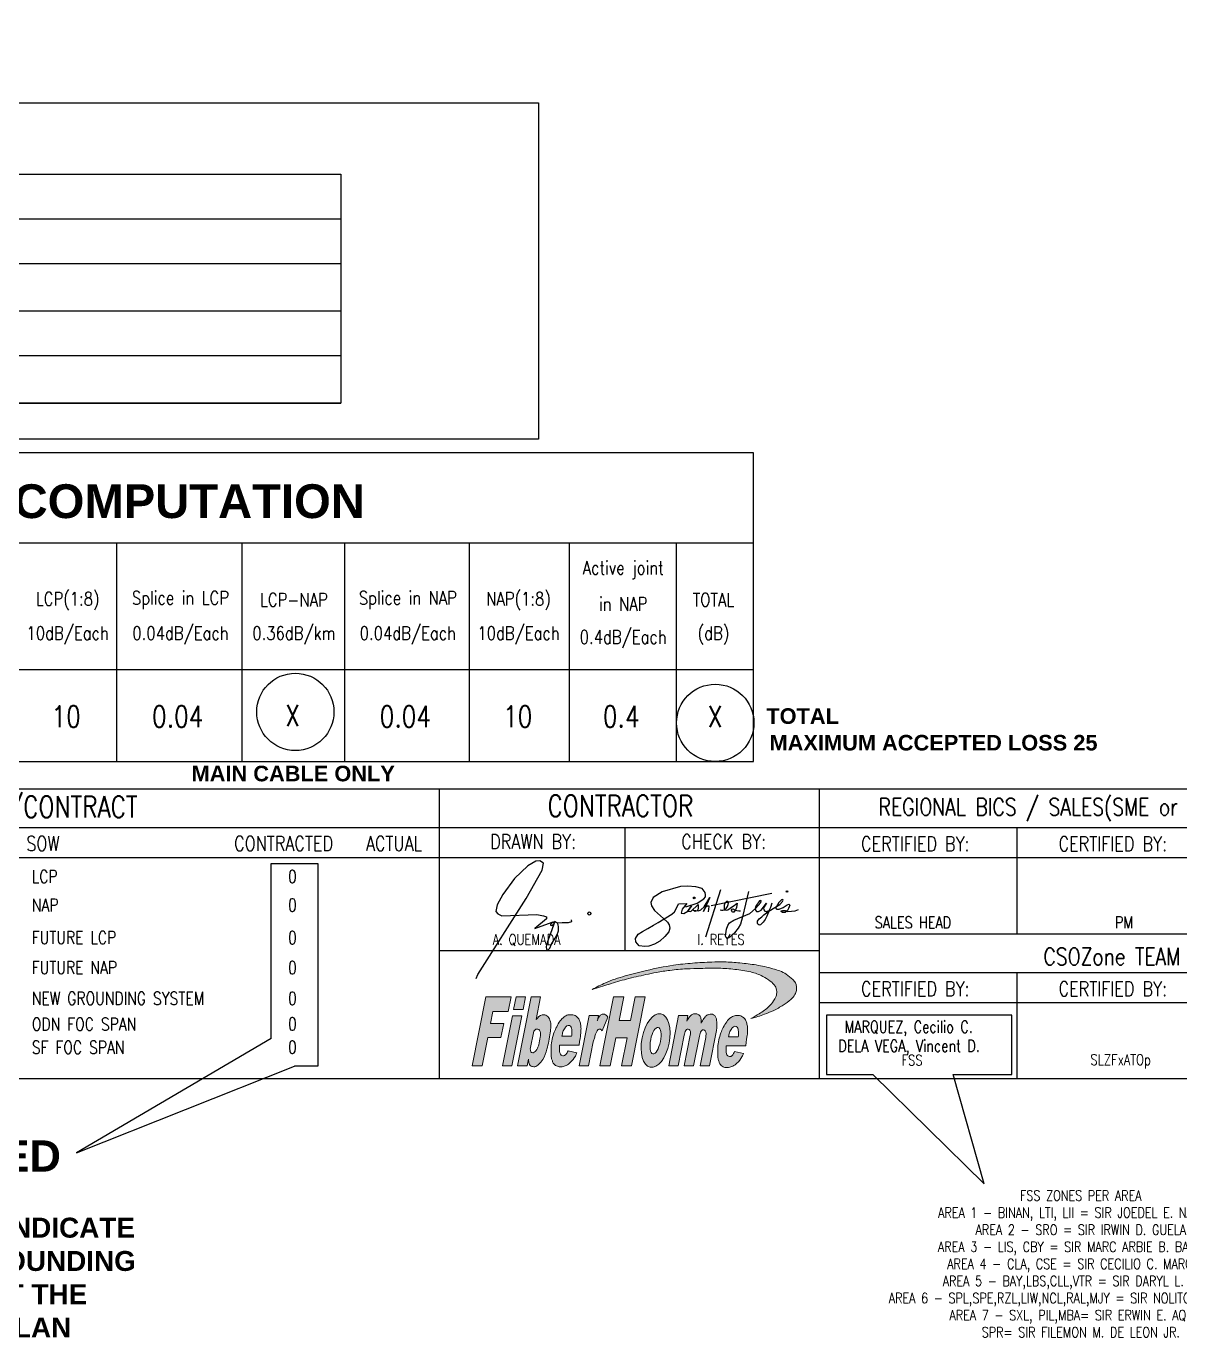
# Model space of a CAD drawing. Extents: x -663610 to -207124, y 70878 to 297551.
# Drawn here: x -265071.1 to -264689, y 81399.4 to 81833.9 of the extents above; entities that cross this region are included whole.
import ezdxf
from ezdxf.enums import TextEntityAlignment as Align

# ---------------------------------------------------------------- set-up
doc = ezdxf.new("R2010")
doc.units = 0
doc.header["$LTSCALE"] = 0.3
doc.linetypes.add('DASH', pattern=[0.35, 0.25, -0.1])
doc.layers.get('0').update_dxf_attribs({"linetype": 'CONTINUOUS'})
for name, color, linetype in [('BASEMAP', 7, 'CONTINUOUS'), ('NAP #', 3, 'CONTINUOUS'), ('NAP-F.core used', 1, 'CONTINUOUS'), ('NOTES', 2, 'CONTINUOUS'), ('Per page (Future LCP)', 7, 'CONTINUOUS'), ('Per page (Future NAP)', 7, 'CONTINUOUS'), ('Per page (Grounding)', 7, 'CONTINUOUS'), ('Per page (LCP)', 7, 'CONTINUOUS'), ('Per page (NAP)', 7, 'CONTINUOUS'), ('Per page (ODN FOC span)', 7, 'CONTINUOUS'), ('Per page (SF FOC span)', 7, 'CONTINUOUS'), ('Print', 7, 'CONTINUOUS')]:
    doc.layers.add(name, color=color, linetype=linetype)
doc.styles.add('ROMANS', font='ROMANS.SHX', dxfattribs={"width": 0.8, "height": 2})
doc.styles.add('WMF-Arial Unicode MS0', font='')
doc.styles.get('WMF-Arial Unicode MS0').set_extended_font_data('Arial Unicode MS', bold=True)

# ---------------------------------------------------------------- blocks, each defined once
blk = doc.blocks.new('new FH logo')
at = {"lineweight": 0, "ltscale": 0.3}
h = blk.add_hatch(color=20, dxfattribs=at)
edge = h.paths.add_edge_path()
edge.add_spline(control_points=[(31527258.11, 3771242.73), (31527258.89, 3771242.91), (31527260.15, 3771243.36), (31527262, 3771244.05), (31527263.47, 3771244.94), (31527264.74, 3771245.79), (31527265.51, 3771246.64), (31527265.79, 3771247.46), (31527265.8, 3771248.14), (31527265.64, 3771248.82), (31527264.97, 3771249.46), (31527263.84, 3771250.49), (31527261.66, 3771251.18), (31527259.06, 3771251.8), (31527256.31, 3771252.08), (31527253.82, 3771252.31), (31527251.15, 3771252.24), (31527248.3, 3771252.08), (31527244.61, 3771251.69), (31527240.83, 3771250.91), (31527237.01, 3771249.95), (31527233.91, 3771248.97), (31527232.15, 3771248.02), (31527231.42, 3771247.63)], knot_values=[0, 0, 0, 0, 3.493341, 5.830224, 8.63185, 10.986874, 12.525834, 13.582978, 14.67754, 15.485978, 16.55739, 18.628179, 22.148149, 26.320741, 30.377705, 34.244564, 37.265733, 42.036848, 46.76885, 53.490698, 58.907287, 64.043548, 67.652792, 67.652792, 67.652792, 67.652792], degree=3, periodic=0)
edge.add_spline(control_points=[(31527231.42, 3771247.63), (31527232.36, 3771247.91), (31527234.29, 3771248.49), (31527237.26, 3771249.45), (31527239.96, 3771250), (31527242.37, 3771250.54), (31527244.67, 3771250.87), (31527247.15, 3771251.13), (31527249.89, 3771251.15), (31527252.59, 3771251.27), (31527255.41, 3771251.02), (31527257.91, 3771250.69), (31527259.95, 3771249.99), (31527261.28, 3771249.11), (31527262.24, 3771248.31), (31527262.5, 3771247.33), (31527262.39, 3771246.43), (31527261.86, 3771245.6), (31527261.01, 3771244.52), (31527259.64, 3771243.61), (31527258.59, 3771242.97), (31527258.1, 3771242.73)], knot_values=[0, 0, 0, 0, 4.28823, 8.807913, 13.673121, 16.317808, 19.659604, 23.821358, 27.222577, 31.666708, 35.641324, 39.595165, 42.731936, 44.946508, 46.601623, 48.010296, 49.189552, 50.495453, 52.243503, 55.209418, 57.599332, 57.599332, 57.599332, 57.599332], degree=3, periodic=0)
for points in [[(31527214.34, 3771241.89), (31527214.73, 3771243.9), (31527217.3, 3771243.9), (31527217.79, 3771246.4), (31527213.51, 3771246.4), (31527211.22, 3771234.79), (31527212.94, 3771234.79), (31527213.88, 3771239.57), (31527216.08, 3771239.57), (31527216.54, 3771241.89)], [(31527235.95, 3771242.38), (31527236.74, 3771246.4), (31527234.99, 3771246.4), (31527232.7, 3771234.79), (31527234.46, 3771234.79), (31527235.38, 3771239.47), (31527237.29, 3771239.47), (31527236.37, 3771234.79), (31527238.02, 3771234.79), (31527240.31, 3771246.4), (31527238.66, 3771246.4), (31527237.87, 3771242.38)]]:
    blk.add_hatch(color=160, dxfattribs=at).paths.add_polyline_path(points)
h = blk.add_hatch(color=160, dxfattribs=at)
h.paths.add_polyline_path([(31527216.33, 3771234.79), (31527217.93, 3771234.79), (31527219.58, 3771243.19), (31527217.99, 3771243.19)])
h.paths.add_polyline_path([(31527218.2, 3771244.25), (31527219.79, 3771244.25), (31527220.22, 3771246.4), (31527218.62, 3771246.4)])
h = blk.add_hatch(color=160, dxfattribs=at)
edge = h.paths.add_edge_path()
edge.add_line((31527221.99, 3771242.55), (31527222.75, 3771246.4))
edge.add_line((31527222.75, 3771246.4), (31527221.15, 3771246.4))
edge.add_line((31527221.15, 3771246.4), (31527218.86, 3771234.79))
edge.add_line((31527218.86, 3771234.79), (31527220.46, 3771234.79))
edge.add_line((31527220.46, 3771234.79), (31527220.68, 3771235.89))
edge.add_spline(control_points=[(31527220.68, 3771235.89), (31527220.66, 3771235.73), (31527220.77, 3771235.33), (31527220.94, 3771234.72), (31527221.43, 3771234.65), (31527221.91, 3771234.55), (31527222.54, 3771235.08), (31527223.3, 3771236.02), (31527223.95, 3771237.87), (31527224.31, 3771240.08), (31527224.59, 3771242.07), (31527223.93, 3771243.29), (31527222.79, 3771243.5), (31527222.3, 3771242.91), (31527221.99, 3771242.55)], knot_values=[0, 0, 0, 0, 0.497057, 1.274783, 1.553706, 1.922049, 2.718195, 3.73966, 5.627687, 8.435308, 10.560173, 11.476601, 12.264033, 13.582764, 13.582764, 13.582764, 13.582764], degree=3, periodic=0)
edge = h.paths.add_edge_path(flags=16)
edge.add_spline(control_points=[(31527221.61, 3771240.6), (31527221.75, 3771240.77), (31527221.97, 3771241.04), (31527222.49, 3771240.94), (31527222.79, 3771240.39), (31527222.67, 3771239.48), (31527222.5, 3771238.47), (31527222.2, 3771237.63), (31527221.86, 3771237.2), (31527221.57, 3771236.96), (31527221.35, 3771237), (31527221.13, 3771237.03), (31527221.05, 3771237.31), (31527221, 3771237.49), (31527221.01, 3771237.57)], knot_values=[0, 0, 0, 0, 0.602303, 0.961372, 1.379264, 2.348202, 3.628477, 4.489417, 4.955205, 5.318248, 5.486212, 5.613401, 5.968044, 6.194702, 6.194702, 6.194702, 6.194702], degree=3, periodic=0)
edge.add_line((31527221.01, 3771237.57), (31527221.61, 3771240.6))
h = blk.add_hatch(color=160, dxfattribs=at)
edge = h.paths.add_edge_path()
edge.add_spline(control_points=[(31527229.21, 3771238.26), (31527229.48, 3771240.08), (31527229.53, 3771240.61), (31527229.55, 3771241.39), (31527229.4, 3771242.07), (31527229.19, 3771242.7), (31527228.8, 3771243.09), (31527228.37, 3771243.34), (31527227.89, 3771243.39), (31527227.29, 3771243.38), (31527226.6, 3771243), (31527225.96, 3771242.31), (31527225.45, 3771241.4), (31527224.97, 3771240.38), (31527224.67, 3771239.25), (31527224.48, 3771238.08), (31527224.5, 3771237.02), (31527224.52, 3771236.2), (31527224.71, 3771235.6), (31527224.89, 3771235.13), (31527225.31, 3771234.78), (31527225.81, 3771234.6), (31527226.44, 3771234.61), (31527227.11, 3771234.83), (31527227.89, 3771235.44), (31527228.48, 3771236.19), (31527228.78, 3771236.79), (31527228.85, 3771236.98)], knot_values=[0.039619, 0.039619, 0.039619, 0.039619, 1.227178, 2.402564, 3.410085, 4.304108, 5.233089, 5.76701, 6.438226, 7.326101, 8.368022, 9.771169, 11.424365, 12.904114, 14.686251, 16.538873, 18.063959, 19.319385, 20.089102, 20.846194, 21.467943, 22.414091, 23.093397, 24.19742, 25.417281, 27.418241, 28.316762, 28.316762, 28.316762, 28.316762], degree=3, periodic=0)
edge.add_line((31527228.85, 3771236.98), (31527227.35, 3771237.29))
edge.add_spline(control_points=[(31527227.35, 3771237.29), (31527227.29, 3771237.18), (31527227.17, 3771236.91), (31527226.96, 3771236.61), (31527226.69, 3771236.47), (31527226.46, 3771236.46), (31527226.14, 3771236.59), (31527225.93, 3771236.98), (31527225.92, 3771237.56), (31527225.92, 3771238), (31527225.93, 3771238.26)], knot_values=[0.007512, 0.007512, 0.007512, 0.007512, 0.540647, 1.317228, 1.515308, 1.878947, 2.29791, 2.931047, 3.678598, 4.843717, 4.843717, 4.843717, 4.843717], degree=3, periodic=0)
edge.add_line((31527225.93, 3771238.26), (31527229.21, 3771238.26))
edge = h.paths.add_edge_path(flags=16)
edge.add_spline(control_points=[(31527226.33, 3771239.78), (31527226.37, 3771240.02), (31527226.46, 3771240.52), (31527226.77, 3771241.09), (31527227.13, 3771241.54), (31527227.62, 3771241.61), (31527227.93, 3771241.29), (31527227.97, 3771240.88), (31527228.02, 3771240.39), (31527227.99, 3771240.01), (31527227.96, 3771239.78)], knot_values=[0, 0, 0, 0, 1.043694, 2.212668, 2.855693, 3.490592, 4.071145, 4.600994, 5.246736, 6.254427, 6.254427, 6.254427, 6.254427], degree=3, periodic=0)
edge.add_line((31527227.96, 3771239.78), (31527226.33, 3771239.78))
h = blk.add_hatch(color=160, dxfattribs=at)
edge = h.paths.add_edge_path()
edge.add_spline(control_points=[(31527234.03, 3771242.98), (31527234.01, 3771243.01), (31527233.86, 3771243.19), (31527233.59, 3771243.49), (31527233.05, 3771243.48), (31527232.61, 3771243.09), (31527232.35, 3771242.7), (31527232.29, 3771242.42)], knot_values=[0.073393, 0.073393, 0.073393, 0.073393, 0.224714, 1.101763, 1.674209, 2.378928, 3.622498, 3.622498, 3.622498, 3.622498], degree=3, periodic=0)
edge.add_spline(control_points=[(31527232.28, 3771242.37), (31527232.28, 3771242.39), (31527232.28, 3771242.41), (31527232.29, 3771242.42)], knot_values=[0, 0, 0, 0, 0.073393, 0.073393, 0.073393, 0.073393], degree=3, periodic=0)
edge.add_line((31527232.29, 3771242.42), (31527232.45, 3771243.26))
edge.add_line((31527232.45, 3771243.26), (31527230.91, 3771243.26))
edge.add_line((31527230.91, 3771243.26), (31527229.24, 3771234.79))
edge.add_line((31527229.24, 3771234.79), (31527230.78, 3771234.79))
edge.add_line((31527230.78, 3771234.79), (31527231.58, 3771238.81))
edge.add_spline(control_points=[(31527231.58, 3771238.81), (31527231.63, 3771239.03), (31527231.8, 3771239.45), (31527231.96, 3771240.05), (31527232.15, 3771240.5), (31527232.32, 3771240.81), (31527232.55, 3771240.94), (31527232.76, 3771240.95), (31527232.96, 3771240.86), (31527233.04, 3771240.74), (31527233.07, 3771240.65)], knot_values=[0, 0, 0, 0, 0.967622, 1.990874, 2.688701, 3.15205, 3.452163, 3.809574, 4.019941, 4.40627, 4.40627, 4.40627, 4.40627], degree=3, periodic=0)
edge.add_line((31527233.07, 3771240.65), (31527234.03, 3771242.98))
h = blk.add_hatch(color=160, dxfattribs=at)
edge = h.paths.add_edge_path()
edge.add_ellipse((31527242.07, 3771239.02), major_axis=(-0.89, -4.49), ratio=0.506466, start_angle=0, end_angle=360)
edge = h.paths.add_edge_path(flags=16)
edge.add_ellipse((31527242.07, 3771239.02), major_axis=(-0.44, -2.23), ratio=0.365028, start_angle=0, end_angle=360)
h = blk.add_hatch(color=160, dxfattribs=at)
edge = h.paths.add_edge_path()
edge.add_spline(control_points=[(31527249.74, 3771241.94), (31527249.75, 3771242.22), (31527249.77, 3771242.65), (31527249.56, 3771243.19), (31527249.2, 3771243.49), (31527248.73, 3771243.59), (31527248.18, 3771243.45), (31527247.75, 3771242.95), (31527247.41, 3771242.58), (31527247.33, 3771242.31)], knot_values=[0, 0, 0, 0, 0.816872, 1.307081, 1.659803, 2.179381, 2.674159, 3.277347, 4.124936, 4.124936, 4.124936, 4.124936], degree=3, periodic=0)
edge.add_line((31527247.33, 3771242.31), (31527247.51, 3771243.24))
edge.add_line((31527247.51, 3771243.24), (31527245.96, 3771243.24))
edge.add_line((31527245.96, 3771243.24), (31527244.3, 3771234.79))
edge.add_line((31527244.3, 3771234.79), (31527245.85, 3771234.79))
edge.add_line((31527245.85, 3771234.79), (31527246.86, 3771239.91))
edge.add_spline(control_points=[(31527246.86, 3771239.91), (31527246.94, 3771240.19), (31527247.01, 3771240.6), (31527247.39, 3771240.99), (31527247.69, 3771240.94), (31527247.94, 3771240.73), (31527247.94, 3771240.34), (31527247.93, 3771240.06), (31527247.92, 3771239.92)], knot_values=[0, 0, 0, 0, 0.892288, 1.199529, 1.508996, 1.698501, 2.133414, 2.556092, 2.556092, 2.556092, 2.556092], degree=3, periodic=0)
edge.add_line((31527247.92, 3771239.92), (31527246.91, 3771234.79))
edge.add_line((31527246.91, 3771234.79), (31527248.46, 3771234.79))
edge.add_line((31527248.46, 3771234.79), (31527249.44, 3771239.78))
edge.add_spline(control_points=[(31527249.44, 3771239.78), (31527249.52, 3771240.06), (31527249.6, 3771240.47), (31527249.97, 3771240.86), (31527250.28, 3771240.81), (31527250.52, 3771240.59), (31527250.63, 3771240.13), (31527250.52, 3771239.78), (31527250.51, 3771239.56)], knot_values=[0, 0, 0, 0, 0.892288, 1.199529, 1.508996, 1.698501, 2.161195, 2.802313, 2.802313, 2.802313, 2.802313], degree=3, periodic=0)
edge.add_line((31527250.51, 3771239.56), (31527249.57, 3771234.79))
edge.add_line((31527249.57, 3771234.79), (31527251.17, 3771234.79))
edge.add_line((31527251.17, 3771234.79), (31527252.34, 3771240.74))
edge.add_spline(control_points=[(31527252.34, 3771240.74), (31527252.36, 3771241.34), (31527252.45, 3771242.11), (31527252.22, 3771243.03), (31527251.88, 3771243.4), (31527251.44, 3771243.49), (31527251.01, 3771243.44), (31527250.55, 3771243.22), (31527250.16, 3771242.65), (31527249.85, 3771242.24), (31527249.74, 3771241.94)], knot_values=[0, 0, 0, 0, 1.79184, 2.305867, 2.802297, 3.196475, 3.604745, 4.083067, 4.67973, 5.621086, 5.621086, 5.621086, 5.621086], degree=3, periodic=0)
h = blk.add_hatch(color=160, dxfattribs=at)
edge = h.paths.add_edge_path()
edge.add_spline(control_points=[(31527257.23, 3771238.13), (31527257.51, 3771239.94), (31527257.56, 3771240.48), (31527257.57, 3771241.25), (31527257.43, 3771241.94), (31527257.21, 3771242.57), (31527256.82, 3771242.95), (31527256.4, 3771243.21), (31527255.91, 3771243.26), (31527255.31, 3771243.25), (31527254.62, 3771242.87), (31527253.98, 3771242.17), (31527253.47, 3771241.27), (31527253, 3771240.25), (31527252.69, 3771239.11), (31527252.51, 3771237.95), (31527252.52, 3771236.89), (31527252.55, 3771236.07), (31527252.74, 3771235.46), (31527252.92, 3771235), (31527253.33, 3771234.64), (31527253.83, 3771234.47), (31527254.46, 3771234.48), (31527255.13, 3771234.7), (31527255.92, 3771235.31), (31527256.5, 3771236.06), (31527256.8, 3771236.66), (31527256.87, 3771236.85)], knot_values=[0.039619, 0.039619, 0.039619, 0.039619, 1.227178, 2.402564, 3.410085, 4.304108, 5.233089, 5.76701, 6.438226, 7.326101, 8.368022, 9.771169, 11.424365, 12.904114, 14.686251, 16.538873, 18.063959, 19.319385, 20.089102, 20.846194, 21.467943, 22.414091, 23.093397, 24.19742, 25.417281, 27.418241, 28.316762, 28.316762, 28.316762, 28.316762], degree=3, periodic=0)
edge.add_line((31527256.87, 3771236.85), (31527255.37, 3771237.16))
edge.add_spline(control_points=[(31527255.37, 3771237.16), (31527255.32, 3771237.05), (31527255.19, 3771236.78), (31527254.99, 3771236.48), (31527254.71, 3771236.34), (31527254.48, 3771236.33), (31527254.16, 3771236.45), (31527253.95, 3771236.84), (31527253.94, 3771237.43), (31527253.94, 3771237.86), (31527253.96, 3771238.13)], knot_values=[0.007512, 0.007512, 0.007512, 0.007512, 0.540647, 1.317228, 1.515308, 1.878947, 2.29791, 2.931047, 3.678598, 4.843717, 4.843717, 4.843717, 4.843717], degree=3, periodic=0)
edge.add_line((31527253.96, 3771238.13), (31527257.23, 3771238.13))
edge = h.paths.add_edge_path(flags=16)
edge.add_spline(control_points=[(31527254.35, 3771239.65), (31527254.39, 3771239.88), (31527254.48, 3771240.38), (31527254.8, 3771240.96), (31527255.16, 3771241.41), (31527255.64, 3771241.48), (31527255.95, 3771241.15), (31527255.99, 3771240.75), (31527256.04, 3771240.25), (31527256.01, 3771239.88), (31527255.99, 3771239.65)], knot_values=[0, 0, 0, 0, 1.043694, 2.212668, 2.855693, 3.490592, 4.071145, 4.600994, 5.246736, 6.254427, 6.254427, 6.254427, 6.254427], degree=3, periodic=0)
edge.add_line((31527255.99, 3771239.65), (31527254.35, 3771239.65))
at = {"color": 160, "lineweight": 0, "ltscale": 0.3}
for points in [[(31527213.51, 3771246.4), (31527211.22, 3771234.79)], [(31527217.79, 3771246.4), (31527217.3, 3771243.9)], [(31527218.62, 3771246.4), (31527218.2, 3771244.25)], [(31527221.15, 3771246.4), (31527218.86, 3771234.79)], [(31527220.22, 3771246.4), (31527219.79, 3771244.25)], [(31527222.75, 3771246.4), (31527221.99, 3771242.55)], [(31527234.99, 3771246.4), (31527232.7, 3771234.79)], [(31527236.74, 3771246.4), (31527235.95, 3771242.38)], [(31527238.66, 3771246.4), (31527237.87, 3771242.38)], [(31527240.31, 3771246.4), (31527238.02, 3771234.79)], [(31527214.73, 3771243.9), (31527214.34, 3771241.89)], [(31527214.73, 3771243.9), (31527217.3, 3771243.9)], [(31527217.99, 3771243.19), (31527216.33, 3771234.79)], [(31527219.58, 3771243.19), (31527217.93, 3771234.79)], [(31527217.99, 3771243.19), (31527219.58, 3771243.19)], [(31527218.2, 3771244.25), (31527219.79, 3771244.25)], [(31527230.91, 3771243.26), (31527229.24, 3771234.79)], [(31527230.91, 3771243.26), (31527232.45, 3771243.26)], [(31527232.45, 3771243.26), (31527232.29, 3771242.42)], [(31527234.03, 3771242.98), (31527233.07, 3771240.65)], [(31527245.96, 3771243.24), (31527244.3, 3771234.79)], [(31527245.96, 3771243.24), (31527247.51, 3771243.24)], [(31527247.51, 3771243.24), (31527247.33, 3771242.31)], [(31527214.34, 3771241.89), (31527216.54, 3771241.89)], [(31527216.54, 3771241.89), (31527216.08, 3771239.57)], [(31527235.95, 3771242.38), (31527237.87, 3771242.38)], [(31527213.88, 3771239.57), (31527212.94, 3771234.79)], [(31527213.88, 3771239.57), (31527216.08, 3771239.57)], [(31527221.6, 3771240.6), (31527221.01, 3771237.57)], [(31527226.33, 3771239.78), (31527227.96, 3771239.78)], [(31527231.58, 3771238.81), (31527230.78, 3771234.79)], [(31527235.38, 3771239.47), (31527234.46, 3771234.79)], [(31527235.38, 3771239.47), (31527237.29, 3771239.47)], [(31527237.29, 3771239.47), (31527236.37, 3771234.79)], [(31527246.86, 3771239.91), (31527245.85, 3771234.79)], [(31527247.92, 3771239.92), (31527246.91, 3771234.79)], [(31527249.44, 3771239.78), (31527248.46, 3771234.79)], [(31527250.51, 3771239.56), (31527249.57, 3771234.79)], [(31527252.34, 3771240.74), (31527251.17, 3771234.79)], [(31527254.35, 3771239.65), (31527255.99, 3771239.65)], [(31527225.93, 3771238.26), (31527229.21, 3771238.26)], [(31527227.35, 3771237.29), (31527228.85, 3771236.98)], [(31527253.96, 3771238.13), (31527257.23, 3771238.13)], [(31527255.37, 3771237.16), (31527256.87, 3771236.85)], [(31527211.22, 3771234.79), (31527212.94, 3771234.79)], [(31527216.33, 3771234.79), (31527217.93, 3771234.79)], [(31527218.86, 3771234.79), (31527220.46, 3771234.79)], [(31527220.68, 3771235.89), (31527220.46, 3771234.79)], [(31527229.24, 3771234.79), (31527230.78, 3771234.79)], [(31527232.7, 3771234.79), (31527234.46, 3771234.79)], [(31527236.37, 3771234.79), (31527238.02, 3771234.79)], [(31527244.3, 3771234.79), (31527245.85, 3771234.79)], [(31527246.91, 3771234.79), (31527248.46, 3771234.79)], [(31527249.57, 3771234.79), (31527251.17, 3771234.79)]]:
    blk.add_lwpolyline(points, dxfattribs=at)
at = {"color": 5, "lineweight": 0, "ltscale": 0.3}
for points in [[(31527213.51, 3771246.4), (31527217.79, 3771246.4)], [(31527218.62, 3771246.4), (31527220.22, 3771246.4)], [(31527221.15, 3771246.4), (31527222.75, 3771246.4)], [(31527234.99, 3771246.4), (31527236.74, 3771246.4)], [(31527238.66, 3771246.4), (31527240.31, 3771246.4)]]:
    blk.add_lwpolyline(points, dxfattribs=at)
at = {"color": 160, "lineweight": 0, "ltscale": 0.3}
for major_axis, ratio in [((-0.89, -4.49), 0.506466), ((-0.44, -2.23), 0.365028)]:
    blk.add_ellipse((31527242.07, 3771239.02), major_axis=major_axis, ratio=ratio, dxfattribs=at)
at = {"color": 20, "lineweight": 0, "ltscale": 0.3}
for points, knots in [([(31527231.42, 3771247.63), (31527232.15, 3771248.02), (31527233.91, 3771248.97), (31527237.01, 3771249.95), (31527240.83, 3771250.91), (31527244.61, 3771251.69), (31527248.3, 3771252.08), (31527251.15, 3771252.24), (31527253.82, 3771252.31), (31527256.31, 3771252.08), (31527259.06, 3771251.8), (31527261.66, 3771251.18), (31527263.84, 3771250.49), (31527264.97, 3771249.46), (31527265.64, 3771248.82), (31527265.8, 3771248.14), (31527265.79, 3771247.46), (31527265.51, 3771246.64), (31527264.74, 3771245.79), (31527263.47, 3771244.94), (31527262, 3771244.05), (31527260.15, 3771243.36), (31527258.89, 3771242.91), (31527258.11, 3771242.73)], [0, 0, 0, 0, 3.609243, 8.745504, 14.162094, 20.883942, 25.615944, 30.387058, 33.408228, 37.275087, 41.332051, 45.504643, 49.024613, 51.095402, 52.166813, 52.975252, 54.069813, 55.126958, 56.665918, 59.020941, 61.822567, 64.15945, 67.652792, 67.652792, 67.652792, 67.652792]), ([(31527231.42, 3771247.63), (31527232.36, 3771247.91), (31527234.29, 3771248.49), (31527237.26, 3771249.45), (31527239.96, 3771250), (31527242.37, 3771250.54), (31527244.67, 3771250.87), (31527247.15, 3771251.13), (31527249.89, 3771251.15), (31527252.59, 3771251.27), (31527255.41, 3771251.02), (31527257.91, 3771250.69), (31527259.95, 3771249.99), (31527261.28, 3771249.11), (31527262.24, 3771248.31), (31527262.5, 3771247.33), (31527262.39, 3771246.43), (31527261.86, 3771245.6), (31527261.01, 3771244.52), (31527259.64, 3771243.61), (31527258.59, 3771242.97), (31527258.1, 3771242.73)], [0, 0, 0, 0, 4.28823, 8.807913, 13.673121, 16.317808, 19.659604, 23.821358, 27.222577, 31.666708, 35.641324, 39.595165, 42.731936, 44.946508, 46.601623, 48.010296, 49.189552, 50.495453, 52.243503, 55.209418, 57.599332, 57.599332, 57.599332, 57.599332])]:
    blk.add_open_spline(points, degree=3, knots=knots, dxfattribs=at)
at = {"color": 160, "lineweight": 0, "ltscale": 0.3, "end_tangent": (0.103665, 0.994612)}
for points in [[(31527221.99, 3771242.55), (31527223.03, 3771243.36), (31527223.8, 3771243.21), (31527224.32, 3771242.45), (31527224.34, 3771240.33), (31527223.8, 3771237.57), (31527223.09, 3771235.82), (31527222.45, 3771235.03), (31527221.76, 3771234.62), (31527221.4, 3771234.65), (31527221.13, 3771234.72), (31527220.75, 3771235.4), (31527220.68, 3771235.89)], [(31527221.61, 3771240.6), (31527222.08, 3771240.97), (31527222.43, 3771240.91), (31527222.67, 3771240.56), (31527222.68, 3771239.59), (31527222.43, 3771238.33), (31527222.11, 3771237.54), (31527221.81, 3771237.17), (31527221.5, 3771236.99), (31527221.34, 3771237), (31527221.21, 3771237.03), (31527221.04, 3771237.34), (31527221.01, 3771237.57)]]:
    blk.add_spline(points, degree=3, dxfattribs=at)
at = {"color": 160, "lineweight": 0, "ltscale": 0.3}
for points, knots in [([(31527229.21, 3771238.26), (31527229.48, 3771240.08), (31527229.53, 3771240.61), (31527229.55, 3771241.39), (31527229.4, 3771242.07), (31527229.19, 3771242.7), (31527228.8, 3771243.09), (31527228.37, 3771243.34), (31527227.89, 3771243.39), (31527227.29, 3771243.38), (31527226.6, 3771243), (31527225.96, 3771242.31), (31527225.45, 3771241.4), (31527224.97, 3771240.38), (31527224.67, 3771239.25), (31527224.48, 3771238.08), (31527224.5, 3771237.02), (31527224.52, 3771236.2), (31527224.71, 3771235.6), (31527224.89, 3771235.13), (31527225.31, 3771234.78), (31527225.81, 3771234.6), (31527226.44, 3771234.61), (31527227.11, 3771234.83), (31527227.89, 3771235.44), (31527228.48, 3771236.19), (31527228.78, 3771236.79), (31527228.85, 3771236.98)], [0.039619, 0.039619, 0.039619, 0.039619, 1.227178, 2.402564, 3.410085, 4.304108, 5.233089, 5.76701, 6.438226, 7.326101, 8.368022, 9.771169, 11.424365, 12.904114, 14.686251, 16.538873, 18.063959, 19.319385, 20.089102, 20.846194, 21.467943, 22.414091, 23.093397, 24.19742, 25.417281, 27.418241, 28.316762, 28.316762, 28.316762, 28.316762]), ([(31527232.28, 3771242.37), (31527232.33, 3771242.67), (31527232.59, 3771243.08), (31527233.05, 3771243.48), (31527233.59, 3771243.49), (31527233.86, 3771243.19), (31527234.01, 3771243.01), (31527234.03, 3771242.98)], [0, 0, 0, 0, 1.316963, 2.021682, 2.594128, 3.471177, 3.622498, 3.622498, 3.622498, 3.622498]), ([(31527257.23, 3771238.13), (31527257.51, 3771239.94), (31527257.56, 3771240.48), (31527257.57, 3771241.25), (31527257.43, 3771241.94), (31527257.21, 3771242.57), (31527256.82, 3771242.95), (31527256.4, 3771243.21), (31527255.91, 3771243.26), (31527255.31, 3771243.25), (31527254.62, 3771242.87), (31527253.98, 3771242.17), (31527253.47, 3771241.27), (31527253, 3771240.25), (31527252.69, 3771239.11), (31527252.51, 3771237.95), (31527252.52, 3771236.89), (31527252.55, 3771236.07), (31527252.74, 3771235.46), (31527252.92, 3771235), (31527253.33, 3771234.64), (31527253.83, 3771234.47), (31527254.46, 3771234.48), (31527255.13, 3771234.7), (31527255.92, 3771235.31), (31527256.5, 3771236.06), (31527256.8, 3771236.66), (31527256.87, 3771236.85)], [0.039619, 0.039619, 0.039619, 0.039619, 1.227178, 2.402564, 3.410085, 4.304108, 5.233089, 5.76701, 6.438226, 7.326101, 8.368022, 9.771169, 11.424365, 12.904114, 14.686251, 16.538873, 18.063959, 19.319385, 20.089102, 20.846194, 21.467943, 22.414091, 23.093397, 24.19742, 25.417281, 27.418241, 28.316762, 28.316762, 28.316762, 28.316762]), ([(31527226.33, 3771239.78), (31527226.37, 3771240.02), (31527226.46, 3771240.52), (31527226.77, 3771241.09), (31527227.13, 3771241.54), (31527227.62, 3771241.61), (31527227.93, 3771241.29), (31527227.97, 3771240.88), (31527228.02, 3771240.39), (31527227.99, 3771240.01), (31527227.96, 3771239.78)], [0, 0, 0, 0, 1.043694, 2.212668, 2.855693, 3.490592, 4.071145, 4.600994, 5.246736, 6.254427, 6.254427, 6.254427, 6.254427]), ([(31527254.35, 3771239.65), (31527254.39, 3771239.88), (31527254.48, 3771240.38), (31527254.8, 3771240.96), (31527255.16, 3771241.41), (31527255.64, 3771241.48), (31527255.95, 3771241.15), (31527255.99, 3771240.75), (31527256.04, 3771240.25), (31527256.01, 3771239.88), (31527255.99, 3771239.65)], [0, 0, 0, 0, 1.043694, 2.212668, 2.855693, 3.490592, 4.071145, 4.600994, 5.246736, 6.254427, 6.254427, 6.254427, 6.254427]), ([(31527225.93, 3771238.26), (31527225.92, 3771238), (31527225.92, 3771237.56), (31527225.93, 3771236.98), (31527226.14, 3771236.59), (31527226.46, 3771236.46), (31527226.69, 3771236.47), (31527226.96, 3771236.61), (31527227.17, 3771236.91), (31527227.29, 3771237.18), (31527227.35, 3771237.29)], [0.007512, 0.007512, 0.007512, 0.007512, 1.172631, 1.920183, 2.553319, 2.972283, 3.335922, 3.534002, 4.310582, 4.843717, 4.843717, 4.843717, 4.843717]), ([(31527253.96, 3771238.13), (31527253.94, 3771237.86), (31527253.94, 3771237.43), (31527253.95, 3771236.84), (31527254.16, 3771236.45), (31527254.48, 3771236.33), (31527254.71, 3771236.34), (31527254.99, 3771236.48), (31527255.19, 3771236.78), (31527255.32, 3771237.05), (31527255.37, 3771237.16)], [0.007512, 0.007512, 0.007512, 0.007512, 1.172631, 1.920183, 2.553319, 2.972283, 3.335922, 3.534002, 4.310582, 4.843717, 4.843717, 4.843717, 4.843717])]:
    blk.add_open_spline(points, degree=3, knots=knots, dxfattribs=at)
at = {"color": 160, "lineweight": 0, "ltscale": 0.3, "start_tangent": (0.292675, 0.956212)}
blk.add_spline([(31527247.33, 3771242.31), (31527247.8, 3771243.01), (31527248.25, 3771243.42), (31527248.73, 3771243.55), (31527249.23, 3771243.43), (31527249.5, 3771243.21), (31527249.7, 3771242.76), (31527249.74, 3771241.94)], degree=3, dxfattribs=at)
at = {"color": 160, "lineweight": 0, "ltscale": 0.3}
for points, start_tangent, end_tangent in [([(31527249.74, 3771241.94), (31527250.22, 3771242.75), (31527250.61, 3771243.21), (31527251.04, 3771243.42), (31527251.44, 3771243.47), (31527251.82, 3771243.38), (31527252.17, 3771243.02), (31527252.33, 3771242.53), (31527252.34, 3771240.74)], (0.335133, 0.942171), (-0.026752, -0.999642)), ([(31527233.07, 3771240.65), (31527232.92, 3771240.87), (31527232.79, 3771240.93), (31527232.54, 3771240.92), (31527232.36, 3771240.81), (31527232.18, 3771240.55), (31527232, 3771240.11), (31527231.78, 3771239.44), (31527231.58, 3771238.81)], (-0.377372, 0.926062), (-0.248026, -0.968753)), ([(31527246.86, 3771239.91), (31527247.18, 3771240.74), (31527247.41, 3771240.94), (31527247.72, 3771240.9), (31527247.86, 3771240.77), (31527247.93, 3771240.34), (31527247.92, 3771239.92)], (0.276555, 0.960998), (-0.034685, -0.999398)), ([(31527249.44, 3771239.78), (31527249.76, 3771240.61), (31527249.99, 3771240.81), (31527250.3, 3771240.77), (31527250.44, 3771240.64), (31527250.58, 3771240.2), (31527250.51, 3771239.56)], (0.276555, 0.960998), (-0.034685, -0.999398))]:
    blk.add_spline(points, degree=3, dxfattribs=dict(at, start_tangent=start_tangent, end_tangent=end_tangent))
blk = doc.blocks.new('A$C78556EFE')
at = {"layer": 'NAP #', "color": 152, "ltscale": 2, "true_color": 0x2776bb}
blk.add_circle((12.8, 12.8), 12.8, dxfattribs=at)
at = {"color": 152, "lineweight": 0, "true_color": 0x2776bb, "style": 'WMF-Arial Unicode MS0'}
for s, height, p in [('TOTAL', 5.165, (29.71, 12.47)), ('MAXIMUM ACCEPTED LOSS 25', 5.1652, (30.78, 3.65))]:
    blk.add_text(s, height=height, dxfattribs=at).set_placement(p)
blk = doc.blocks.new('A$C349837E3')
at = {"layer": 'NAP #', "color": 152, "ltscale": 2, "true_color": 0x2776bb}
blk.add_circle((34.37, 23), 12.8, dxfattribs=at)
at = {"color": 152, "lineweight": 0, "true_color": 0x2776bb, "style": 'WMF-Arial Unicode MS0'}
blk.add_text('MAIN CABLE ONLY', height=5.1652, dxfattribs=at).set_placement((0, 0))
blk = doc.blocks.new('A$C015F15AE')
at = {"layer": 'NAP-F.core used', "color": 152, "ltscale": 2, "true_color": 0x2776bb}
blk.add_lwpolyline([(357.61, 89.46), (357.61, 111.44), (880.18, 111.44), (880.18, 0), (357.61, 0), (357.61, 63.12)], dxfattribs=at)
blk = doc.blocks.new('A$C133D4DB7')
at = {"ltscale": 2}
blk.add_lwpolyline([(0, 0), (0.49, 1.3), (16.51, 26.49), (21.78, 35.81), (22.24, 38.15), (21.06, 38.94), (19.67, 38.81), (17.04, 37.29), (12.63, 33.08), (8.8, 27.8), (6.89, 24.38), (6.43, 22.14), (7.14, 21.41), (8.5, 20.71), (20.03, 21.15), (22.27, 20.76), (23.24, 20.39), (23.24, 19.77), (19.35, 16.54), (25.11, 18.67), (24.61, 17.85), (24.6, 17.58), (24.97, 17.53), (25.3, 17.76), (25.74, 18.08), (25.67, 18.45), (25.11, 18.67), (26.03, 18.87), (24.18, 13.66), (23.45, 11.94), (23.15, 10.46), (23.24, 9.7), (23.43, 9.47), (23.79, 9.48), (24.3, 10.04), (24.96, 11.36), (26.07, 13.31), (26.96, 15.09), (27.24, 15.8), (27.28, 17.12), (27.09, 17.77), (26.74, 18.42), (26.01, 18.81), (26.94, 18.46), (28.48, 18.5), (30.54, 18.5), (31.62, 18.84), (31.48, 19.41)], dxfattribs=at)
blk.add_circle((37.41, 21.48), 0.518, dxfattribs=at)
blk = doc.blocks.new('A$C13587FC9')
at = {"color": 1, "ltscale": 2}
blk.add_blockref('A$C133D4DB7', (0, 0), dxfattribs=at)
at = {"insert": (5.42, 14.64), "char_height": 3.494, "width": 79.5411, "attachment_point": 1, "style": 'ROMANS'}
blk.add_mtext('A. QUEMADA', dxfattribs=at)
blk = doc.blocks.new('A$C630708B0')
at = {"ltscale": 2}
for points in [[(16.7, 13.13), (20.41, 14.3), (22.58, 15.77), (23.16, 16.44), (23.15, 17.12), (23.04, 17.89), (22.07, 19.19), (20, 19.8), (17.24, 19.93), (14.85, 19.86), (8.8, 18.1), (5.9, 16.2), (5.11, 14.58), (5.33, 13.49), (6.29, 11.88), (9.32, 9.29), (10.63, 8.05), (11.14, 7.16), (11.42, 6.02), (11.07, 4.85), (9.72, 3.29), (8.09, 1.77), (6.26, 0.71), (4.37, 0.05), (3.07, 0), (1.21, 0.24), (0.07, 1.53), (0, 2.6), (0.93, 4.05), (2.32, 5), (4.04, 5.97), (5.98, 7.03), (7.54, 7.99), (11.99, 10.71), (12.91, 11.43), (13.47, 12.46), (14.26, 14.16), (17.02, 14.23), (15.49, 12.33), (15.18, 11), (16.04, 10.96), (17.38, 11.66), (18.6, 13.41), (17.38, 11.66)], [(28.15, 18.73), (23.21, 3.13)], [(25.07, 13.6), (45.16, 17.62)], [(37.46, 18.24), (35.48, 9.86), (34.73, 7.44), (33.99, 6.1), (32.74, 4.53), (31.85, 3.62), (31.24, 3.11), (30.94, 2.83), (30.62, 2.71), (30.37, 2.74), (30.02, 2.95), (29.85, 3.46), (29.87, 4.19), (30.13, 5.76), (30.53, 6.91), (31.16, 7.88), (32.55, 8.66), (35.25, 9.82), (37.82, 10.94), (39.79, 12.53), (41.5, 14.59), (41.62, 15.07), (41.52, 15.27), (41.05, 15.1), (39.82, 13.37), (39.63, 12.55), (39.76, 11.97), (40.11, 11.59), (40.74, 11.63), (41.59, 12.01), (43.42, 14.32), (42.42, 12.76), (42.49, 12.16), (42.8, 11.65), (43.23, 11.55), (44.29, 11.9), (44.78, 12.99), (45.27, 14.47)], [(17.38, 11.66), (18.28, 11.59), (20.77, 13.87), (20.81, 12.86), (20.76, 12.52), (20.46, 11.81), (19.62, 11.61), (19.05, 12.06), (20.89, 11.84), (21.61, 12.09), (22.71, 13.18), (24.61, 16.22), (22.48, 11.53), (23.14, 12.99), (23.74, 13.43), (24.13, 13.49), (24.26, 13.45), (24.32, 13.2), (24.1, 11.47)], [(27.99, 12.17), (28.5, 12.07), (28.94, 12.04), (29.62, 12.17), (30.03, 12.59), (30.47, 13.29), (30.73, 13.95), (30.84, 14.47), (30.77, 14.81), (30.58, 14.93), (30.19, 14.86), (29.72, 14.47), (29.45, 13.97), (29.34, 13.67), (29.37, 12.12), (30.06, 12.06), (30.6, 12.11), (31.36, 12.66), (32.15, 13.29), (32.65, 13.59), (33.28, 14.06), (33.7, 14.29), (33.45, 12.91), (33.07, 12.12), (32.54, 11.41), (32.22, 11.32), (32, 11.43), (31.9, 11.69), (31.85, 12.04), (32.05, 12.34), (32.36, 12.42), (32.71, 12.29), (33.01, 12.04), (33.55, 11.86), (34.23, 11.8), (34.74, 11.82)], [(44.29, 11.9), (43.47, 10.08), (42.9, 8.91), (42.26, 8.04), (41.61, 7.44), (41.35, 7.21), (41.1, 7.09), (40.83, 7.12), (40.55, 7.34), (40.45, 7.74), (40.44, 8.38), (41, 9.11), (41.79, 9.82), (42.53, 10.51), (43.84, 11.47), (45.64, 12.6), (47.77, 13.95), (48.65, 14.87), (48.86, 15.36), (48.81, 15.57), (48.31, 15.49), (47.51, 14.55), (47.06, 13.75), (46.48, 12.78), (46.57, 12.47), (46.8, 12.32), (47.56, 12.33), (48.86, 12.91), (50.19, 13.77), (50.82, 14.02), (51.1, 13.68), (50.71, 12.58), (50.32, 11.88), (49.59, 11.28), (48.66, 11.26), (48.2, 11.54), (48.22, 11.79), (48.71, 11.89), (49.6, 11.86), (50.47, 11.57), (51.71, 11.64), (52.86, 11.85), (54.01, 12.29)]]:
    blk.add_lwpolyline(points, dxfattribs=at)
for centre in [(50.2, 18.21), (19.44, 16.09)]:
    blk.add_circle(centre, 0.272, dxfattribs=at)
at = {"insert": (20.47, 4.07), "char_height": 3.494, "width": 79.5411, "attachment_point": 1, "style": 'ROMANS'}
blk.add_mtext('I. REYES', dxfattribs=at)
blk = doc.blocks.new('A$C623C378B')
at = {"layer": 'NAP-F.core used', "color": 152, "ltscale": 2, "true_color": 0x2776bb}
for points in [[(184.95, 100.26), (184.95, 158.29), (200.35, 158.29), (200.35, 91.09), (192.65, 91.09)], [(184.95, 100.26), (120.43, 62.47), (192.65, 91.09)]]:
    blk.add_lwpolyline(points, dxfattribs=at)
at = {"color": 152, "lineweight": 0, "true_color": 0x2776bb, "style": 'WMF-Arial Unicode MS0'}
blk.add_text('PROPOSED', height=10.33, dxfattribs=at).set_placement((33.49, 56.21))
at = {"layer": 'BASEMAP', "color": 152, "ltscale": 2, "true_color": 0x2776bb, "insert": (-43.97, 51.96), "char_height": 6.6128, "width": 238.4689, "attachment_point": 1, "style": 'WMF-Arial Unicode MS0'}
blk.add_mtext('\\pi92.46831;{\\fArial Unicode MS|b1|i0|c134|p32;IN CUTTED:\\P\\pi49.32754;NUMBERS SHOULD INDICATE \\P\\pi43.97431;TOTAL NAPS/LCP/GROUNDING \\P\\pi58.14463;IN EACH PAGE NOT THE \\P\\pi67.74896;TOTAL ITEM IN PLAN}', dxfattribs=at)
blk = doc.blocks.new('A$C0B2866FD')
at = {"layer": 'BASEMAP', "color": 152, "ltscale": 2, "true_color": 0x2776bb}
blk.add_lwpolyline([(15.31, 87.08), (52.17, 50.85), (42.01, 87.08), (61.42, 87.08), (61.42, 106.7), (0, 106.7), (0, 87.08), (15.31, 87.08)], dxfattribs=at)
at = {"layer": 'BASEMAP', "color": 152, "ltscale": 2, "true_color": 0x2776bb, "insert": (84.24, 48.67), "char_height": 3.3955, "width": 191.1034, "attachment_point": 2, "style": 'ROMANS'}
blk.add_mtext('FSS ZONES PER AREA\\PAREA 1 - BINAN, LTI, LII = SIR JOEDEL E. NARINAY\\PAREA 2 - SRO = SIR IRWIN D. GUELA\\PAREA 3 - LIS, CBY = SIR MARC ARBIE B. BAUTISTA\\PAREA 4 - CLA, CSE = SIR CECILIO C. MARQUEZ\\PAREA 5 - BAY,LBS,CLL,VTR = SIR DARYL L. TIBAR\\PAREA 6 - SPL,SPE,RZL,LIW,NCL,RAL,MJY = SIR NOLITO N. MARASIGAN\\PAREA 7 - SXL, PIL,MBA= SIR ERWIN E. AQUINO\\PSPR= SIR FILEMON M. DE LEON JR.', dxfattribs=at)

msp = doc.modelspace()

# ---------------------------------------------------------------- linework, layer by layer
for p, q in [((-265041.01, 81590.34), (-265041.01, 81662.81)), ((-264999.52, 81590.34), (-264999.52, 81662.81)), ((-264965.51, 81590.34), (-264965.51, 81662.81)), ((-264924.24, 81590.34), (-264924.24, 81662.81)), ((-264891.14, 81590.34), (-264891.14, 81662.81)), ((-264855.65, 81590.34), (-264855.65, 81662.81)), ((-265367.75, 81620.85), (-264992.16, 81620.85)), ((-264992.16, 81620.85), (-264830.2, 81620.85))]:
    msp.add_line(p, q)
at = {"ltscale": 0.3}
for p, q in [((-264934.3, 81581.26), (-264934.3, 81485.21)), ((-264934.3, 81581.26), (-264934.3, 81485.21)), ((-264808.46, 81581.26), (-264808.46, 81485.21)), ((-265394.96, 81568.45), (-264808.46, 81568.45)), ((-264872.76, 81568.45), (-264872.76, 81527.7)), ((-264808.46, 81568.45), (-264609.93, 81568.45)), ((-264742.97, 81568.44), (-264742.97, 81533.24)), ((-265183.48, 81558.5), (-264808.46, 81558.5)), ((-264808.46, 81558.5), (-264609.93, 81558.5)), ((-264934.3, 81527.7), (-264808.46, 81527.7)), ((-264742.97, 81520.43), (-264742.97, 81485.21))]:
    msp.add_line(p, q, dxfattribs=at)
at = {"color": 0, "lineweight": 0, "ltscale": 0.3}
msp.add_lwpolyline([(-265394.96, 82218.08), (-264348.01, 82218.08), (-264348.01, 81581.26), (-265394.96, 81581.26)], close=True, dxfattribs=at)
for points in [[(-265367.31, 81784.92), (-264966.84, 81784.92)], [(-265367.31, 81770.13), (-264966.84, 81770.13)], [(-265367.31, 81755.33), (-264966.84, 81755.33)], [(-265367.31, 81739.61), (-264966.84, 81739.61)], [(-265367.31, 81724.82), (-264966.84, 81724.82)], [(-265367.31, 81709.1), (-264966.84, 81709.1)], [(-265367.75, 81662.81), (-264830.2, 81662.81)]]:
    msp.add_lwpolyline(points)
for points in [[(-265367.31, 81784.92), (-264966.84, 81784.92), (-264966.84, 81709.1), (-265367.31, 81709.1)], [(-264830.2, 81692.6), (-265367.75, 81692.6), (-265367.75, 81590.34), (-264830.2, 81590.34)]]:
    msp.add_lwpolyline(points, close=True)
at = {"ltscale": 0.3}
msp.add_lwpolyline([(-265394.96, 81581.26), (-264348.01, 81581.26), (-264348.01, 81485.21), (-265394.96, 81485.21)], close=True, dxfattribs=at)
msp.add_lwpolyline([(-265394.96, 81581.26), (-264348.01, 81581.26), (-264348.01, 81485.21), (-265394.96, 81485.21)], close=True, dxfattribs=at)
for points in [[(-264808.46, 81533.24), (-264609.93, 81533.24)], [(-264808.46, 81520.43), (-264609.93, 81520.43)], [(-264808.46, 81510.47), (-264609.93, 81510.47)]]:
    msp.add_lwpolyline(points, dxfattribs=at)
at = {"layer": 'Print', "ltscale": 2}
msp.add_lwpolyline([(-265394.96, 82218.08), (-264348.01, 82218.08), (-264348.01, 81485.21), (-265394.96, 81485.21)], close=True, dxfattribs=at)

# ---------------------------------------------------------------- block references
at = {"color": 1, "xscale": 1.969441538443789, "yscale": 1.969441538443789, "zscale": 1.969441538443789}
msp.add_blockref('new FH logo', (-62355922.75, -7345736.91), dxfattribs=at)
at = {"layer": 'BASEMAP', "color": 3, "ltscale": 2}
msp.add_blockref('A$C623C378B', (-265174.85, 81398.26), dxfattribs=at)
at = {"layer": 'NAP #', "color": 152, "ltscale": 2, "true_color": 0x2776bb}
for name, p in [('A$C015F15AE', (-265781.59, 81697.12)), ('A$C349837E3', (-265016.3, 81583.77)), ('A$C78556EFE', (-264855.65, 81590.34))]:
    msp.add_blockref(name, p, dxfattribs=at)
at = {"layer": 'NOTES', "color": 6, "ltscale": 2}
msp.add_blockref('A$C0B2866FD', (-264806, 81399.56), dxfattribs=at)
at = {"layer": 'Per page (Grounding)', "color": 30, "ltscale": 2, "true_color": 0xf8991e}
for name, p in [('A$C13587FC9', (-264921.99, 81518.48)), ('A$C630708B0', (-264869.26, 81529.06))]:
    msp.add_blockref(name, p, dxfattribs=at)

# ---------------------------------------------------------------- texts
at = {"lineweight": 0, "style": 'WMF-Arial Unicode MS0'}
msp.add_text('LINK LOSS BUDGET COMPUTATION', height=11.1899, dxfattribs=at).set_placement((-265096.09, 81676.59), align=Align.MIDDLE)
at = {"linetype": 'DASH', "ltscale": 2, "style": 'ROMANS', "width": 0.8}
for s, height, p in [('Active joint', 4.4904, (-264873.34, 81653.88)), ('LCP(1:8)', 4.49, (-265057.34, 81643.92)), ('Splice in LCP', 4.4904, (-265019.96, 81643.92)), ('LCP-NAP', 4.49, (-264982.41, 81643.92)), ('Splice in NAP', 4.4904, (-264944.66, 81643.92)), ('NAP(1:8)', 4.49, (-264908.01, 81643.92)), ('in NAP', 4.49, (-264873.34, 81642.65)), ('TOTAL', 4.49, (-264843.44, 81643.92)), ('10dB/Each', 4.49, (-265057.34, 81632.55)), ('0.04dB/Each', 4.4904, (-265019.96, 81632.55)), ('0.36dB/km', 4.49, (-264982.41, 81632.55)), ('0.04dB/Each', 4.4904, (-264944.66, 81632.55)), ('10dB/Each', 4.49, (-264908.01, 81632.55)), ('0.4dB/Each', 4.49, (-264873.34, 81631.28)), ('(dB)', 4.49, (-264843.44, 81632.55)), ('10', 7.09, (-265057.83, 81605.22)), ('0.04', 7.09, (-265020.88, 81605.22)), ('X', 7.09, (-264982.86, 81605.56)), ('0.04', 7.09, (-264945.49, 81605.22)), ('10', 7.09, (-264908.3, 81605.22)), ('0.4', 7.09, (-264874.01, 81605.22)), ('X', 7.09, (-264842.93, 81605.22))]:
    msp.add_text(s, height=height, dxfattribs=at).set_placement(p, align=Align.MIDDLE)
at = {"attachment_point": 1, "style": 'ROMANS'}
for s, insert, char_height, width in [('{\\Fromans.shx|c1;COA/CONTRACT}', (-265092.11, 81578.85), 7.0397, 263.3022), ('SOW', (-265071.03, 81565.59), 4.852, 79.5411), ('CONTRACTED', (-265002.2, 81565.6), 4.852, 79.5411), ('ACTUAL', (-264958.58, 81565.63), 4.852, 79.5411), ('LCP', (-265069.21, 81554.33), 4.224, 79.5411), ('NAP', (-265069.21, 81544.89), 4.224, 79.5411), ('FUTURE LCP', (-265069.21, 81534.1), 4.224, 79.5411), ('FUTURE NAP', (-265069.21, 81524.16), 4.224, 79.5411), ('NEW GROUNDING SYSTEM', (-265069.21, 81513.98), 4.2238, 90.0968), ('ODN FOC SPAN', (-265069.21, 81505.44), 4.2238, 79.5411), ('SF{\\Fromans.shx|c1; FOC SPA}N', (-265069.21, 81497.74), 4.2238, 79.5411)]:
    msp.add_mtext(s, dxfattribs=dict(at, insert=insert, char_height=char_height, width=width))
at = {"lineweight": 9, "attachment_point": 1, "style": 'ROMANS'}
for s, insert, char_height, width in [('CONTRACTOR', (-264898.41, 81579.16), 7.04, 263.3022), ('REGIONAL BICS / SALES(SME or HOME) TEAM', (-264788.74, 81578.16), 5.701, 213.2296), ('DRAWN BY:', (-264917.37, 81566.21), 4.852, 79.5411), ('CHECK BY:', (-264854.13, 81566.21), 4.852, 79.5411), ('CERTIFIED BY:', (-264794.54, 81565.5), 4.8514, 79.5242), ('CERTIFIED BY:', (-264729.14, 81565.5), 4.8514, 79.5242), ('SALES HEAD', (-264790.01, 81538.97), 3.882, 63.6328), ('PM', (-264710.47, 81538.97), 3.882, 63.6328), ('CSOZone TEAM ', (-264734.13, 81528.57), 5.701, 213.2296), ('CERTIFIED BY:', (-264794.54, 81517.47), 4.8514, 79.5242), ('CERTIFIED BY:', (-264729.14, 81517.47), 4.8514, 79.5242), ('MARQUEZ, Cecilio C.', (-264800.01, 81504.38), 3.882, 63.6328), ('DELA VEGA, Vincent D.', (-264802.09, 81498.07), 3.882, 63.6328), ('FSS', (-264781.13, 81493.14), 3.494, 57.2696), ('SLZFxATOp', (-264718.55, 81493.27), 3.494, 57.2696)]:
    msp.add_mtext(s, dxfattribs=dict(at, insert=insert, char_height=char_height, width=width))
at = {"layer": 'Per page (Future LCP)', "style": 'ROMANS', "width": 0.8}
msp.add_text('0', height=4.22, dxfattribs=at).set_placement((-264984.35, 81529.87))
at = {"layer": 'Per page (Future NAP)', "style": 'ROMANS', "width": 0.8}
msp.add_text('0', height=4.22, dxfattribs=at).set_placement((-264984.35, 81519.94))
at = {"layer": 'Per page (Grounding)', "style": 'ROMANS', "width": 0.8}
msp.add_text('0', height=4.22, dxfattribs=at).set_placement((-264984.35, 81509.75))
at = {"layer": 'Per page (LCP)', "style": 'ROMANS', "width": 0.8}
msp.add_text('0', height=4.22, dxfattribs=at).set_placement((-264984.35, 81550.11))
at = {"layer": 'Per page (NAP)', "style": 'ROMANS', "width": 0.8}
msp.add_text('0', height=4.22, dxfattribs=at).set_placement((-264984.35, 81540.66))
at = {"layer": 'Per page (ODN FOC span)', "style": 'ROMANS', "width": 0.8}
msp.add_text('0', height=4.22, dxfattribs=at).set_placement((-264984.35, 81501.28))
at = {"layer": 'Per page (SF FOC span)', "style": 'ROMANS', "width": 0.8}
msp.add_text('0', height=4.22, dxfattribs=at).set_placement((-264984.35, 81493.58))

doc.saveas('drawing.dxf')
